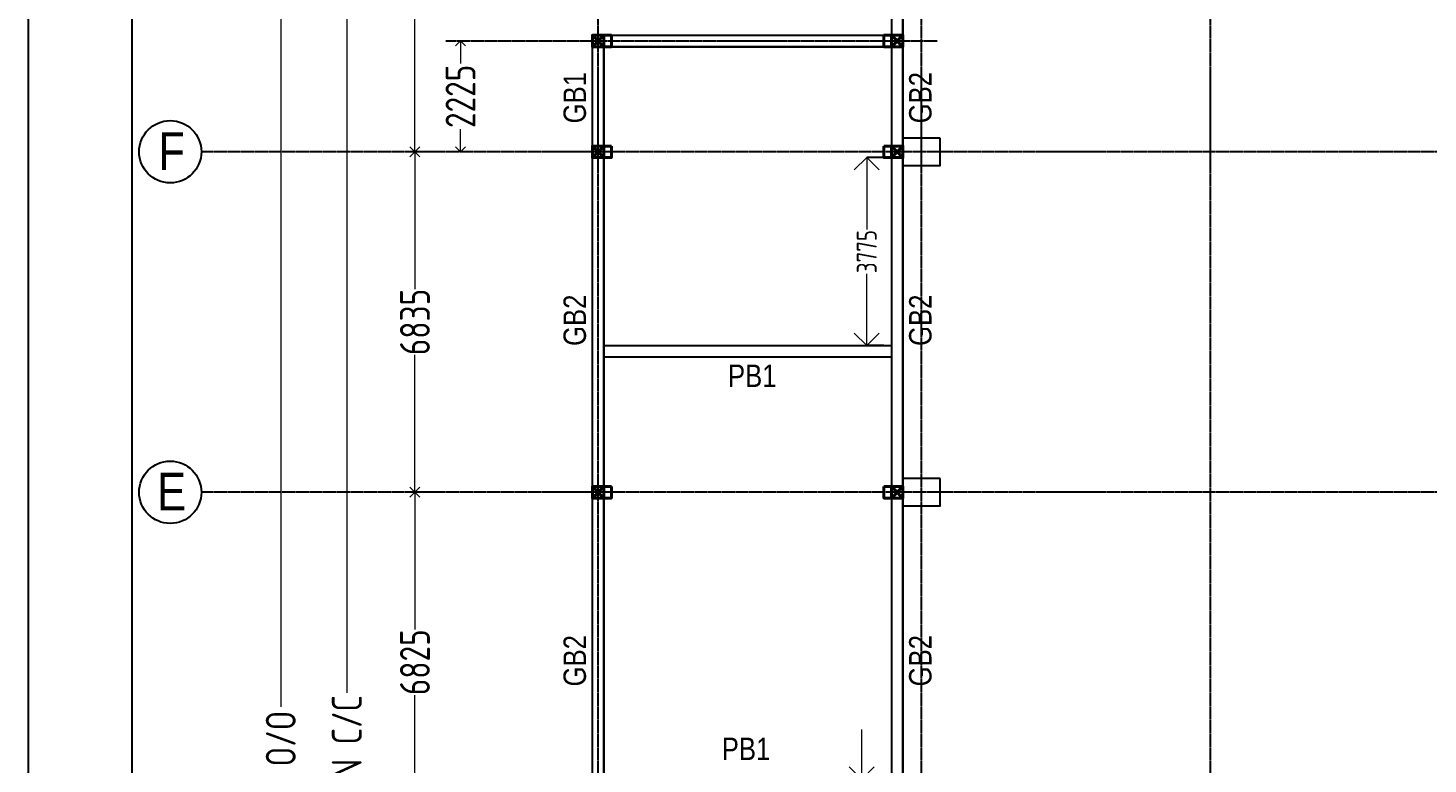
# Model space of a CAD drawing. Header units: millimetres. Extents: x 3470347 to 5996549, y -3470518 to 17149644.
# Drawn here: x 4698119 to 4726217, y 6823857 to 6838631 of the extents above; entities that cross this region are included whole.
import ezdxf

# ---------------------------------------------------------------- set-up
doc = ezdxf.new("R2010")
doc.units = ezdxf.units.MM
doc.header["$MEASUREMENT"] = 0
doc.header["$PDMODE"] = 35
doc.header["$PDSIZE"] = -5
doc.linetypes.add('CENTER', pattern=[50.8, 31.75, -6.35, 6.35, -6.35])
doc.layers.get('0').update_dxf_attribs({"linetype": 'CONTINUOUS', "lineweight": 25})
doc.layers.get('DEFPOINTS').update_dxf_attribs({"linetype": 'CONTINUOUS', "lineweight": 25})
for name, color, linetype, lineweight in [('L5', 10, 'CONTINUOUS', 40), ('PV_TEXT_ROMANS', 7, 'CONTINUOUS', 0), ('rDIMension', 1, 'CONTINUOUS', 18), ('SHEET', 7, 'CONTINUOUS', 15)]:
    doc.layers.add(name, color=color, linetype=linetype, lineweight=lineweight)
for name, color, linetype in [('RC BEAM', 130, 'CONTINUOUS'), ('see level', 2, 'CONTINUOUS'), ('SnT-CENTER2', 8, 'CENTER')]:
    doc.layers.add(name, color=color, linetype=linetype)
doc.styles.add('DIM', font='geniso.shx', dxfattribs={"width": 0.85})
doc.styles.add('J.P', font='ARIALN.TTF')
doc.dimstyles.new('ST-100', dxfattribs={"dimscale": 100, "dimtxt": 7, "dimasz": 5, "dimexe": 0.18, "dimexo": 0.0625, "dimgap": 0.2, "dimtad": 0, "dimdec": 0, "dimzin": 0, "dimdsep": 46, "dimtxsty": 'DIM', "dimblk": 'OPEN90', "dimcen": 0.09, "dimclrd": 256, "dimclrt": 7, "dimadec": 0, "dimazin": 0, "dimtfac": 1, "dimtdec": 0, "dimtofl": 0, "dimtmove": 0, "dimatfit": 3, "dimldrblk": 'OPEN90', "dimfxl": 1, "dimtolj": 1, "dimtzin": 0, "dimlwd": -1, "dimarcsym": 0})

# ---------------------------------------------------------------- blocks, each defined once
blk = doc.blocks.new('_Open90')
at = {"color": 0, "linetype": 'ByBlock', "lineweight": -2}
for p, q in [((0, 0), (-1, 0)), ((-0.5, 0.5), (0, 0)), ((0, 0), (-0.5, -0.5))]:
    blk.add_line(p, q, dxfattribs=at)
blk = doc.blocks.new('*D1200')
at = {"layer": 'DEFPOINTS', "color": 0}
for p in [(2471382, -2955452), (2471752, -2955452), (2471752, -2962277)]:
    blk.add_point(p, dxfattribs=at)
at = {"layer": 'rDIMension', "color": 0, "lineweight": -2}
for p, q in [((2471752, -2955452), (2471382, -2955452)), ((2471752, -2962277), (2471382, -2962277))]:
    blk.add_line(p, q, dxfattribs=at)
at = {"layer": 'rDIMension'}
for p, q in [((2471382, -2955652), (2471382, -2958207)), ((2471382, -2962077), (2471382, -2959522))]:
    blk.add_line(p, q, dxfattribs=at)
at = {"layer": 'rDIMension', "xscale": 200, "yscale": 200, "zscale": 200}
for p, rotation in [((2471382, -2955452), 90), ((2471382, -2962277), 270)]:
    blk.add_blockref('_Open90', p, dxfattribs=dict(at, rotation=rotation))
at = {"layer": 'rDIMension', "color": 7, "insert": (2471382, -2958864), "char_height": 600, "attachment_point": 5, "rotation": 90, "style": 'DIM'}
blk.add_mtext('\\A1;6825', dxfattribs=at)
blk = doc.blocks.new('*D1201')
at = {"layer": 'DEFPOINTS', "color": 0}
for p in [(2471382, -2948617), (2471752, -2948617), (2471752, -2955452)]:
    blk.add_point(p, dxfattribs=at)
at = {"layer": 'rDIMension', "color": 0, "lineweight": -2}
for p, q in [((2471752, -2948617), (2471382, -2948617)), ((2471752, -2955452), (2471382, -2955452))]:
    blk.add_line(p, q, dxfattribs=at)
at = {"layer": 'rDIMension'}
for p, q in [((2471382, -2948817), (2471382, -2951377)), ((2471382, -2955252), (2471382, -2952692))]:
    blk.add_line(p, q, dxfattribs=at)
at = {"layer": 'rDIMension', "xscale": 200, "yscale": 200, "zscale": 200}
for p, rotation in [((2471382, -2948617), 90), ((2471382, -2955452), 270)]:
    blk.add_blockref('_Open90', p, dxfattribs=dict(at, rotation=rotation))
at = {"layer": 'rDIMension', "color": 7, "insert": (2471382, -2952034), "char_height": 600, "attachment_point": 5, "rotation": 90, "style": 'DIM'}
blk.add_mtext('\\A1;6835', dxfattribs=at)
blk = doc.blocks.new('*D1202')
at = {"layer": 'DEFPOINTS', "color": 0}
for p in [(2471382, -2941782), (2471752, -2941782), (2471752, -2948617)]:
    blk.add_point(p, dxfattribs=at)
at = {"layer": 'rDIMension', "color": 0, "lineweight": -2}
for p, q in [((2471752, -2941782), (2471382, -2941782)), ((2471752, -2948617), (2471382, -2948617))]:
    blk.add_line(p, q, dxfattribs=at)
at = {"layer": 'rDIMension'}
for p, q in [((2471382, -2941982), (2471382, -2944542)), ((2471382, -2948417), (2471382, -2945857))]:
    blk.add_line(p, q, dxfattribs=at)
at = {"layer": 'rDIMension', "xscale": 200, "yscale": 200, "zscale": 200}
for p, rotation in [((2471382, -2941782), 90), ((2471382, -2948617), 270)]:
    blk.add_blockref('_Open90', p, dxfattribs=dict(at, rotation=rotation))
at = {"layer": 'rDIMension', "color": 7, "insert": (2471382, -2945199), "char_height": 600, "attachment_point": 5, "rotation": 90, "style": 'DIM'}
blk.add_mtext('\\A1;6835', dxfattribs=at)
blk = doc.blocks.new('*D1203')
at = {"layer": 'DEFPOINTS', "color": 0}
for p in [(2470015, -2941782), (2470599, -2941782), (2470015, -2982772)]:
    blk.add_point(p, dxfattribs=at)
at = {"layer": 'rDIMension', "color": 0, "lineweight": -2}
for p, q in [((2470599, -2941782), (2470015, -2941782)), ((2470015, -2982772), (2470015, -2982772))]:
    blk.add_line(p, q, dxfattribs=at)
at = {"layer": 'rDIMension'}
for p, q in [((2470015, -2941982), (2470015, -2959475)), ((2470015, -2982572), (2470015, -2965078))]:
    blk.add_line(p, q, dxfattribs=at)
at = {"layer": 'rDIMension', "xscale": 200, "yscale": 200, "zscale": 200}
for p, rotation in [((2470015, -2941782), 90), ((2470015, -2982772), 270)]:
    blk.add_blockref('_Open90', p, dxfattribs=dict(at, rotation=rotation))
at = {"layer": 'rDIMension', "color": 7, "insert": (2470015, -2962277), "char_height": 600, "attachment_point": 5, "rotation": 90, "style": 'DIM'}
blk.add_mtext('\\A1;40990 COLUMN C/C', dxfattribs=at)
blk = doc.blocks.new('*D1204')
at = {"layer": 'DEFPOINTS', "color": 0}
for p in [(2468690, -2941277), (2480945, -2941277), (2480945, -2983277)]:
    blk.add_point(p, dxfattribs=at)
at = {"layer": 'rDIMension', "color": 0, "lineweight": -2}
for p, q in [((2480945, -2941277), (2468690, -2941277)), ((2480945, -2983277), (2468690, -2983277))]:
    blk.add_line(p, q, dxfattribs=at)
at = {"layer": 'rDIMension'}
for p, q in [((2468690, -2941477), (2468690, -2959758)), ((2468690, -2983077), (2468690, -2964796))]:
    blk.add_line(p, q, dxfattribs=at)
at = {"layer": 'rDIMension', "xscale": 200, "yscale": 200, "zscale": 200}
for p, rotation in [((2468690, -2941277), 90), ((2468690, -2983277), 270)]:
    blk.add_blockref('_Open90', p, dxfattribs=dict(at, rotation=rotation))
at = {"layer": 'rDIMension', "color": 7, "insert": (2468690, -2962277), "char_height": 600, "attachment_point": 5, "rotation": 90, "style": 'DIM'}
blk.add_mtext('\\A1;42000 WALL O/O', dxfattribs=at)
blk = doc.blocks.new('*D1214')
at = {"layer": 'DEFPOINTS', "color": 0}
for p in [(2472284, -2946392), (2472297, -2946392), (2472297, -2948617)]:
    blk.add_point(p, dxfattribs=at)
at = {"layer": 'rDIMension', "color": 0, "lineweight": -2}
for p, q in [((2472284, -2946392), (2472297, -2946392)), ((2472297, -2948617), (2472297, -2948617))]:
    blk.add_line(p, q, dxfattribs=at)
at = {"layer": 'rDIMension'}
for p, q in [((2472297, -2946592), (2472297, -2946847)), ((2472297, -2948417), (2472297, -2948162))]:
    blk.add_line(p, q, dxfattribs=at)
at = {"layer": 'rDIMension', "xscale": 200, "yscale": 200, "zscale": 200}
for p, rotation in [((2472297, -2946392), 90), ((2472297, -2948617), 270)]:
    blk.add_blockref('_Open90', p, dxfattribs=dict(at, rotation=rotation))
at = {"layer": 'rDIMension', "color": 7, "insert": (2472297, -2947504), "char_height": 600, "attachment_point": 5, "rotation": 90, "style": 'DIM'}
blk.add_mtext('\\A1;2225', dxfattribs=at)
blk = doc.blocks.new('*D1293')
at = {"layer": 'DEFPOINTS', "color": 0}
for p in [(4714851, 6823548), (4715298, 6823548), (4715298, 6822601)]:
    blk.add_point(p, dxfattribs=at)
at = {"layer": 'rDIMension'}
for p, q in [((4714851, 6824048), (4714851, 6824548)), ((4714851, 6822101), (4714851, 6821601))]:
    blk.add_line(p, q, dxfattribs=at)
at = {"layer": 'rDIMension', "color": 0, "lineweight": -2}
for p, q in [((4715298, 6823548), (4714851, 6823548)), ((4715298, 6822601), (4714851, 6822601))]:
    blk.add_line(p, q, dxfattribs=at)
at = {"layer": 'rDIMension', "xscale": 500, "yscale": 500, "zscale": 500}
for p, rotation in [((4714851, 6823548), 270), ((4714851, 6822601), 90)]:
    blk.add_blockref('_Open90', p, dxfattribs=dict(at, rotation=rotation))
at = {"layer": 'rDIMension', "color": 7, "insert": (4714851, 6823074), "char_height": 400, "attachment_point": 5, "rotation": 90, "style": 'DIM'}
blk.add_mtext('\\A1;947', dxfattribs=at)
blk = doc.blocks.new('*D1294')
at = {"layer": 'DEFPOINTS', "color": 0}
for p in [(4715298, 6836031), (4714953, 6832256), (4715298, 6832256)]:
    blk.add_point(p, dxfattribs=at)
at = {"layer": 'rDIMension', "color": 0, "lineweight": -2}
for p, q in [((4715298, 6836031), (4714953, 6836031)), ((4715298, 6832256), (4714953, 6832256))]:
    blk.add_line(p, q, dxfattribs=at)
at = {"layer": 'rDIMension'}
for p, q in [((4714953, 6835531), (4714953, 6834588)), ((4714953, 6832756), (4714953, 6833698))]:
    blk.add_line(p, q, dxfattribs=at)
at = {"layer": 'rDIMension', "xscale": 500, "yscale": 500, "zscale": 500}
for p, rotation in [((4714953, 6836031), 90), ((4714953, 6832256), 270)]:
    blk.add_blockref('_Open90', p, dxfattribs=dict(at, rotation=rotation))
at = {"layer": 'rDIMension', "color": 7, "insert": (4714953, 6834143), "char_height": 400, "attachment_point": 5, "rotation": 90, "style": 'DIM'}
blk.add_mtext('\\A1;3775', dxfattribs=at)
blk = doc.blocks.new('GB')
at = {"color": 8}
for points in [[(2480945, -2983276.8), (2516945, -2983276.8), (2516945, -2941276.8), (2480945, -2941276.8)], [(2480945, -2983276.8), (2516945, -2983276.8), (2516945, -2941276.8), (2480945, -2941276.8)], [(2481175, -2983046.8), (2516715, -2983046.8), (2516715, -2941506.8), (2481175, -2941506.8)], [(2474945, -2946276.8), (2481175, -2946276.8), (2481175, -2978276.8), (2474945, -2978276.8)], [(2475175, -2946506.8), (2480945, -2946506.8), (2480945, -2978046.8), (2475175, -2978046.8)]]:
    blk.add_lwpolyline(points, close=True, dxfattribs=at)
at = {"color": 6}
for points in [[(2480945, -2948731.8), (2481175, -2948731.8), (2481175, -2948501.8), (2480945, -2948501.8)], [(2480945, -2955566.8), (2481175, -2955566.8), (2481175, -2955336.8), (2480945, -2955336.8)]]:
    blk.add_lwpolyline(points, close=True, dxfattribs=at)
for points in [[(2480945, -2948501.8), (2481175, -2948731.8)], [(2480945, -2948731.8), (2481175, -2948501.8)], [(2480945, -2955336.8), (2481175, -2955566.8)], [(2480945, -2955566.8), (2481175, -2955336.8)]]:
    blk.add_lwpolyline(points, dxfattribs=at)
at = {"color": 1, "linetype": 'ByBlock'}
for centre in [(2466470.9, -2948616.8), (2466470.9, -2955451.8)]:
    blk.add_circle(centre, 625.1, dxfattribs=at)
at = {"layer": 'L5'}
for points in [[(2475325, -2946276.8), (2475325, -2946506.8), (2474945, -2946506.8), (2474945, -2946276.8)], [(2475175, -2946506.8), (2474945, -2946506.8), (2474945, -2946276.8), (2475175, -2946276.8)], [(2480795, -2946276.8), (2480795, -2946506.8), (2481175, -2946506.8), (2481175, -2946276.8)], [(2480945, -2946506.8), (2481175, -2946506.8), (2481175, -2946276.8), (2480945, -2946276.8)], [(2475325, -2948501.8), (2475325, -2948731.8), (2474945, -2948731.8), (2474945, -2948501.8)], [(2475175, -2948731.8), (2474945, -2948731.8), (2474945, -2948501.8), (2475175, -2948501.8)], [(2480795, -2948501.8), (2480795, -2948731.8), (2481175, -2948731.8), (2481175, -2948501.8)], [(2480945, -2948731.8), (2481175, -2948731.8), (2481175, -2948501.8), (2480945, -2948501.8)], [(2475325, -2955336.8), (2475325, -2955566.8), (2474945, -2955566.8), (2474945, -2955336.8)], [(2475175, -2955566.8), (2474945, -2955566.8), (2474945, -2955336.8), (2475175, -2955336.8)], [(2480795, -2955336.8), (2480795, -2955566.8), (2481175, -2955566.8), (2481175, -2955336.8)], [(2480945, -2955566.8), (2481175, -2955566.8), (2481175, -2955336.8), (2480945, -2955336.8)]]:
    blk.add_lwpolyline(points, close=True, dxfattribs=at)
for points in [[(2475175, -2946506.8), (2474945, -2946276.8)], [(2475175, -2946276.8), (2474945, -2946506.8)], [(2480945, -2946506.8), (2481175, -2946276.8)], [(2480945, -2946276.8), (2481175, -2946506.8)], [(2475175, -2948731.8), (2474945, -2948501.8)], [(2475175, -2948501.8), (2474945, -2948731.8)], [(2480945, -2948501.8), (2481175, -2948731.8)], [(2480945, -2948731.8), (2481175, -2948501.8)], [(2475175, -2955566.8), (2474945, -2955336.8)], [(2475175, -2955336.8), (2474945, -2955566.8)], [(2480945, -2955336.8), (2481175, -2955566.8)], [(2480945, -2955566.8), (2481175, -2955336.8)]]:
    blk.add_lwpolyline(points, dxfattribs=at)
at = {"layer": 'see level', "color": 5, "linetype": 'ByBlock'}
for points in [[(2481925, -2948341.8), (2481175, -2948341.8), (2481175, -2948891.8), (2481925, -2948891.8)], [(2481925, -2955176.8), (2481175, -2955176.8), (2481175, -2955726.8), (2481925, -2955726.8)]]:
    blk.add_lwpolyline(points, close=True, dxfattribs=at)
at = {"layer": 'SnT-CENTER2', "color": 8, "ltscale": 0.9}
for p, q in [((2475060, -2990231.3), (2475060, -2938615.5)), ((2481550, -2990231.3), (2481550, -2938615.5)), ((2487350, -2990231.3), (2487350, -2938615.5)), ((2518536.6, -2948616.8), (2467096.1, -2948616.8)), ((2518536.6, -2955451.8), (2467096.1, -2955451.8))]:
    blk.add_line(p, q, dxfattribs=at)
blk.add_lwpolyline([(2472002.6, -2946391.8), (2481863.7, -2946391.8)], dxfattribs=at)
at = {"layer": 'PV_TEXT_ROMANS', "char_height": 756, "width": 1565.578, "attachment_point": 1, "style": 'J.P'}
for s, insert in [('\\pxqc;F', (2465716.5, -2948223.6)), ('\\pxqc;E', (2465716.5, -2955058.6))]:
    blk.add_mtext(s, dxfattribs=dict(at, insert=insert))
at = {"layer": 'rDIMension', "color": 1}
for base, p1, p2, text, picture, middle in [((2468690.5, -2941276.8), (2480945, -2983276.8), (2480945, -2941276.8), '<> WALL O/O', '*D1204', (2468690.5, -2962276.8)), ((2470014.9, -2941781.8), (2470014.9, -2982771.8), (2470599.4, -2941781.8), '<> COLUMN C/C', '*D1203', (2470014.9, -2962276.8))]:
    dim = blk.add_linear_dim(base=base, p1=p1, p2=p2, angle=90, text=text, dimstyle='ST-100', override={"dimtxt": 6, "dimexe": 0, "dimexo": 0, "dimtxsty": 'DIM', "dimblk": 'Open90', "dimtmove": 1, "dimfxl": 1.25, "dimtfillclr": 256, "dimarcsym": 2}, dxfattribs=at)
    dim.commit()
    dim.dimension.update_dxf_attribs({"geometry": picture, "text_midpoint": middle})
for base, p1, p2, picture, middle in [((2471382.4, -2941781.8), (2471751.9, -2948616.8), (2471751.9, -2941781.8), '*D1202', (2471382.4, -2945199.3)), ((2472297.1, -2946391.8), (2472297.1, -2948616.8), (2472283.9, -2946391.8), '*D1214', (2472297.1, -2947504.3)), ((2471382.4, -2948616.8), (2471751.9, -2955451.8), (2471751.9, -2948616.8), '*D1201', (2471382.4, -2952034.3)), ((2471382.4, -2955451.8), (2471751.9, -2962276.8), (2471751.9, -2955451.8), '*D1200', (2471382.4, -2958864.3))]:
    dim = blk.add_linear_dim(base=base, p1=p1, p2=p2, angle=90, dimstyle='ST-100', override={"dimtxt": 6, "dimexe": 0, "dimexo": 0, "dimblk": 'Open90', "dimtmove": 1, "dimfxl": 1.25, "dimtfillclr": 256, "dimarcsym": 2}, dxfattribs=at)
    dim.commit()
    dim.dimension.update_dxf_attribs({"geometry": picture, "text_midpoint": middle})

msp = doc.modelspace()

# ---------------------------------------------------------------- linework, layer by layer
at = {"color": 192, "lineweight": 25, "elevation": 0}
msp.add_lwpolyline([(4698118.85, 6774352.95), (4807689.06, 6774352.95), (4807689.06, 6851826.92), (4698118.85, 6851826.92)], close=True, dxfattribs=at)
at = {"layer": 'RC BEAM', "color": 3, "elevation": 0}
for points in [[(4715677.81, 6843255.86), (4715447.81, 6843255.86), (4715447.81, 6838485.86), (4715677.81, 6838485.86)], [(4709827.81, 6838485.86), (4715297.81, 6838485.86), (4715297.81, 6838255.86), (4709827.81, 6838255.86)], [(4709447.81, 6838255.86), (4709677.81, 6838255.86), (4709677.81, 6836260.86), (4709447.81, 6836260.86)], [(4715447.81, 6836260.86), (4715677.81, 6836260.86), (4715677.81, 6838255.86), (4715447.81, 6838255.86)], [(4709447.81, 6836030.86), (4709677.81, 6836030.86), (4709677.81, 6829425.86), (4709447.81, 6829425.86)], [(4715447.81, 6829425.86), (4715677.81, 6829425.86), (4715677.81, 6836030.86), (4715447.81, 6836030.86)], [(4709677.81, 6832255.86), (4715447.81, 6832255.86), (4715447.81, 6832025.86), (4709677.81, 6832025.86)], [(4709447.81, 6829195.86), (4709677.81, 6829195.86), (4709677.81, 6822600.86), (4709447.81, 6822600.86)], [(4715447.81, 6822600.86), (4715677.81, 6822600.86), (4715677.81, 6829195.86), (4715447.81, 6829195.86)]]:
    msp.add_lwpolyline(points, close=True, dxfattribs=at)
at = {"layer": 'SHEET', "color": 220, "lineweight": 25, "elevation": 0}
msp.add_lwpolyline([(4700205.9, 6776436.09), (4805602.01, 6776436.09), (4805602.01, 6849743.78), (4700205.9, 6849743.78)], close=True, dxfattribs=at)

# ---------------------------------------------------------------- block references
at = {"color": 3}
msp.add_blockref('GB', (2234502.78, 9784762.62, 0), dxfattribs=at)

# ---------------------------------------------------------------- texts
at = {"layer": 'PV_TEXT_ROMANS', "char_height": 450, "width": 2396.759, "rotation": 90, "style": 'J.P'}
for s, insert, attachment_point in [('\\pxqc;GB1', (4708866.74, 6836033.7, 0), 1), ('\\pxqc;GB2', (4716258.88, 6836033.7, 0), 7), ('\\pxqc;GB2', (4708866.74, 6831566.08, 0), 1), ('\\pxqc;GB2', (4716258.88, 6831566.08, 0), 7), ('\\pxqc;GB2', (4708866.74, 6824731.08, 0), 1), ('\\pxqc;GB2', (4716258.88, 6824731.08, 0), 7)]:
    msp.add_mtext(s, dxfattribs=dict(at, insert=insert, attachment_point=attachment_point))
at = {"layer": 'PV_TEXT_ROMANS', "char_height": 450, "width": 2396.759, "attachment_point": 1, "style": 'J.P'}
for insert in [(4711456.25, 6831875.02, 0), (4711331.48, 6824385.6, 18724.47)]:
    msp.add_mtext('\\pxqc;PB1', dxfattribs=dict(at, insert=insert))

# ---------------------------------------------------------------- dimensions: what is measured, and where the dimension line sits
at = {"layer": 'rDIMension', "color": 1}
for base, p1, p2, picture, middle in [((4714952.84, 6832255.86), (4715297.81, 6836030.86, 0), (4715297.81, 6832255.86, 0), '*D1294', (4714952.84, 6834143.36)), ((4714850.79, 6823547.81), (4715297.81, 6822600.86, 0), (4715297.81, 6823547.81, -16710.65), '*D1293', (4714850.79, 6823074.34))]:
    dim = msp.add_linear_dim(base=base, p1=p1, p2=p2, angle=90, dimstyle='ST-100', override={"dimtxt": 4, "dimexe": 0, "dimexo": 0, "dimblk": 'Open90', "dimtmove": 1, "dimfxl": 1.25, "dimtfillclr": 256, "dimarcsym": 2}, dxfattribs=at)
    dim.commit()
    dim.dimension.update_dxf_attribs({"geometry": picture, "text_midpoint": middle})

doc.saveas('drawing.dxf')
